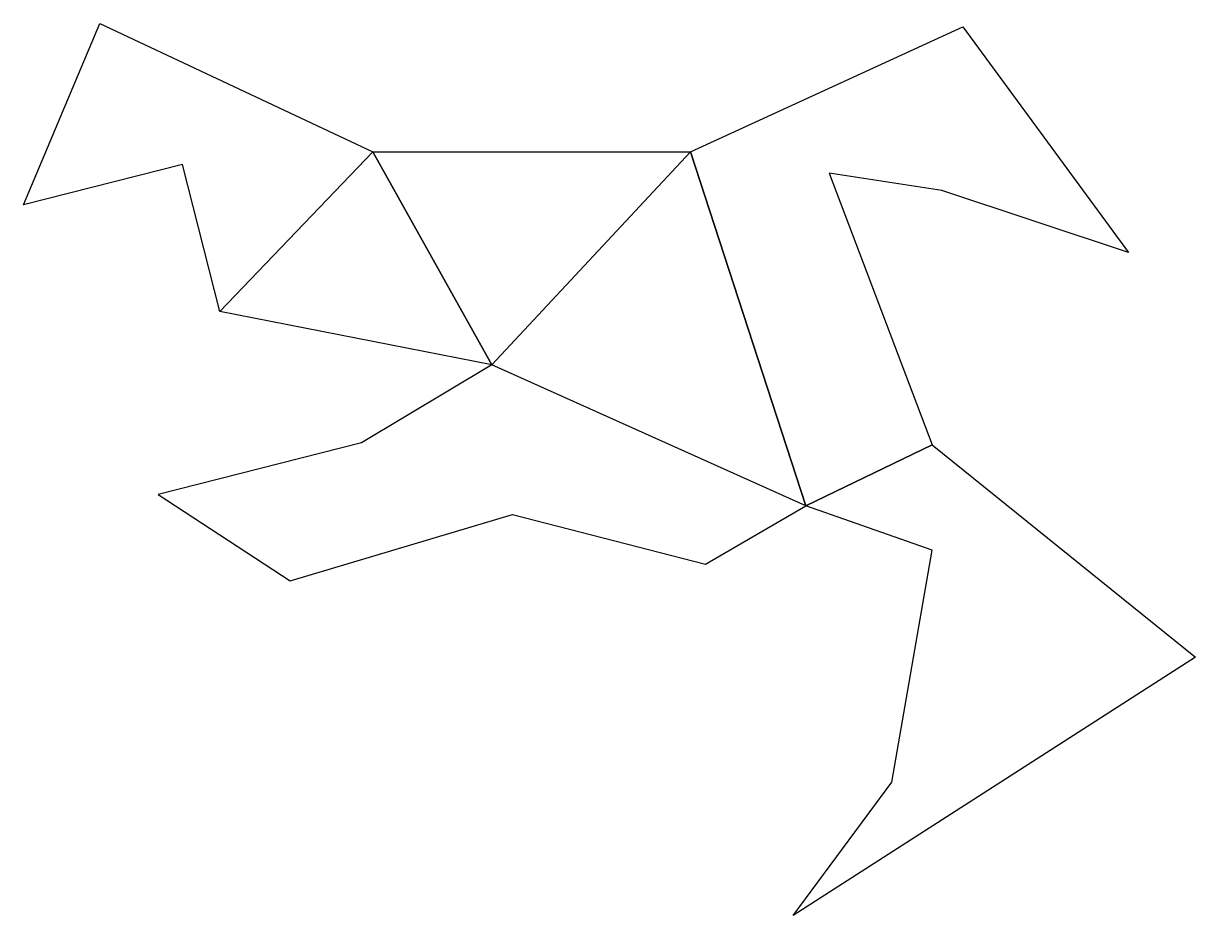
# Model space of a CAD drawing. Header units: millimetres. Extents: x -32 to 425, y -217 to 131.
import ezdxf

# ---------------------------------------------------------------- set-up
doc = ezdxf.new("R2010")
doc.units = ezdxf.units.MM
doc.layers.add('Default', color=18, linetype='Continuous', true_color=0x000000)

msp = doc.modelspace()

# ---------------------------------------------------------------- linework, layer by layer
at = {"layer": 'Default'}
for points in [[(-31.92, 60.3), (-2.22, 130.91), (104.13, 80.85), (44.56, 18.69), (30.06, 76.01)], [(227.91, 80.85), (333.91, 129.53), (398.48, 41.66), (325.8, 65.83), (281.95, 72.56), (322, -33.27), (272.8, -56.92)], [(104.13, 80.85), (150.57, -2.02), (44.56, 18.69)], [(104.13, 80.85), (227.91, 80.85), (150.57, -2.02)], [(227.91, 80.85), (272.8, -56.92), (150.57, -2.02)], [(150.57, -2.02), (99.81, -32.41), (20.57, -52.61), (71.98, -86.22), (158.51, -60.38), (233.77, -79.68), (272.8, -56.92)], [(322, -33.27), (424.6, -115.92), (267.91, -216.57), (306.35, -164.63), (322, -74.26), (272.8, -56.92)]]:
    msp.add_lwpolyline(points, close=True, dxfattribs=at)

doc.saveas('drawing.dxf')
